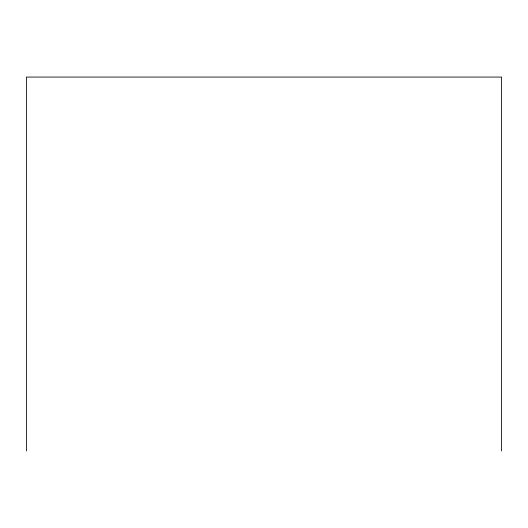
<?xml version="1.0" encoding="UTF-8"?>
<svg xmlns="http://www.w3.org/2000/svg" width="528" height="528" viewBox="0 0 528 528"><rect width="100%" height="100%" fill="white"/><g stroke="black" fill="none" stroke-linecap="round" stroke-linejoin="round"><path stroke-width="0.79" d="M501.6 450.932L501.6 77.068L26.4 77.068L26.4 450.932"/></g></svg>
